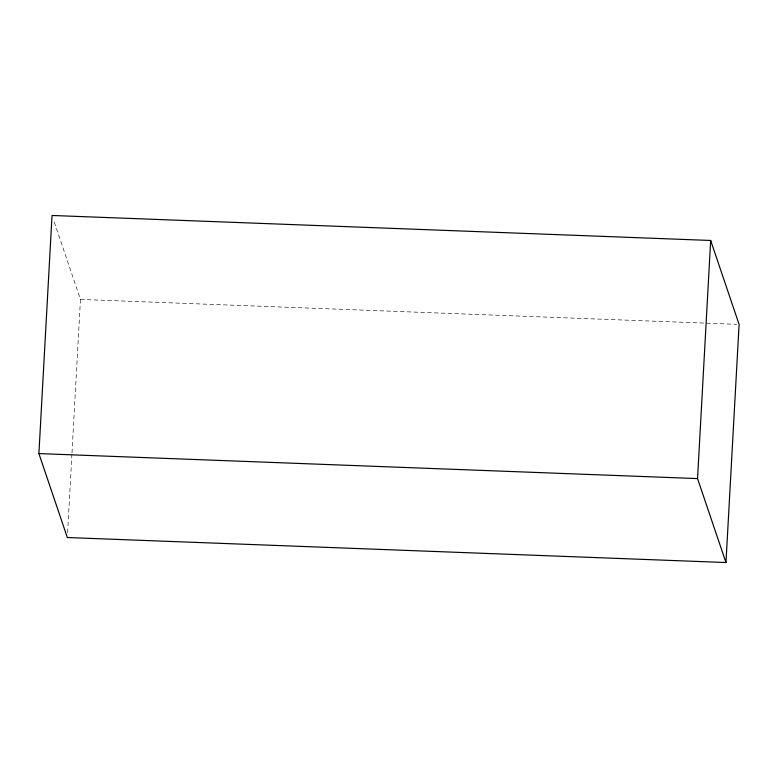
<?xml version="1.0" encoding="UTF-8"?>
<svg xmlns="http://www.w3.org/2000/svg" width="778" height="778" viewBox="0 0 778 778"><rect width="100%" height="100%" fill="white"/><g stroke="black" fill="none" stroke-linecap="round" stroke-linejoin="round"><path stroke-width="0.58" stroke-dasharray="3.89 2.92" d="M67.598 532.697L71.926 454.128M71.994 452.922L80.455 299.413L53.585 220.067M80.455 299.413L736.678 324.329"/><path stroke-width="1.17" d="M38.9 453.584L52.029 215.467L710.674 240.47L739.1 324.416L725.971 562.533L67.326 537.53L38.9 453.584L697.545 478.587L725.971 562.533M697.545 478.587L710.674 240.47"/></g></svg>
